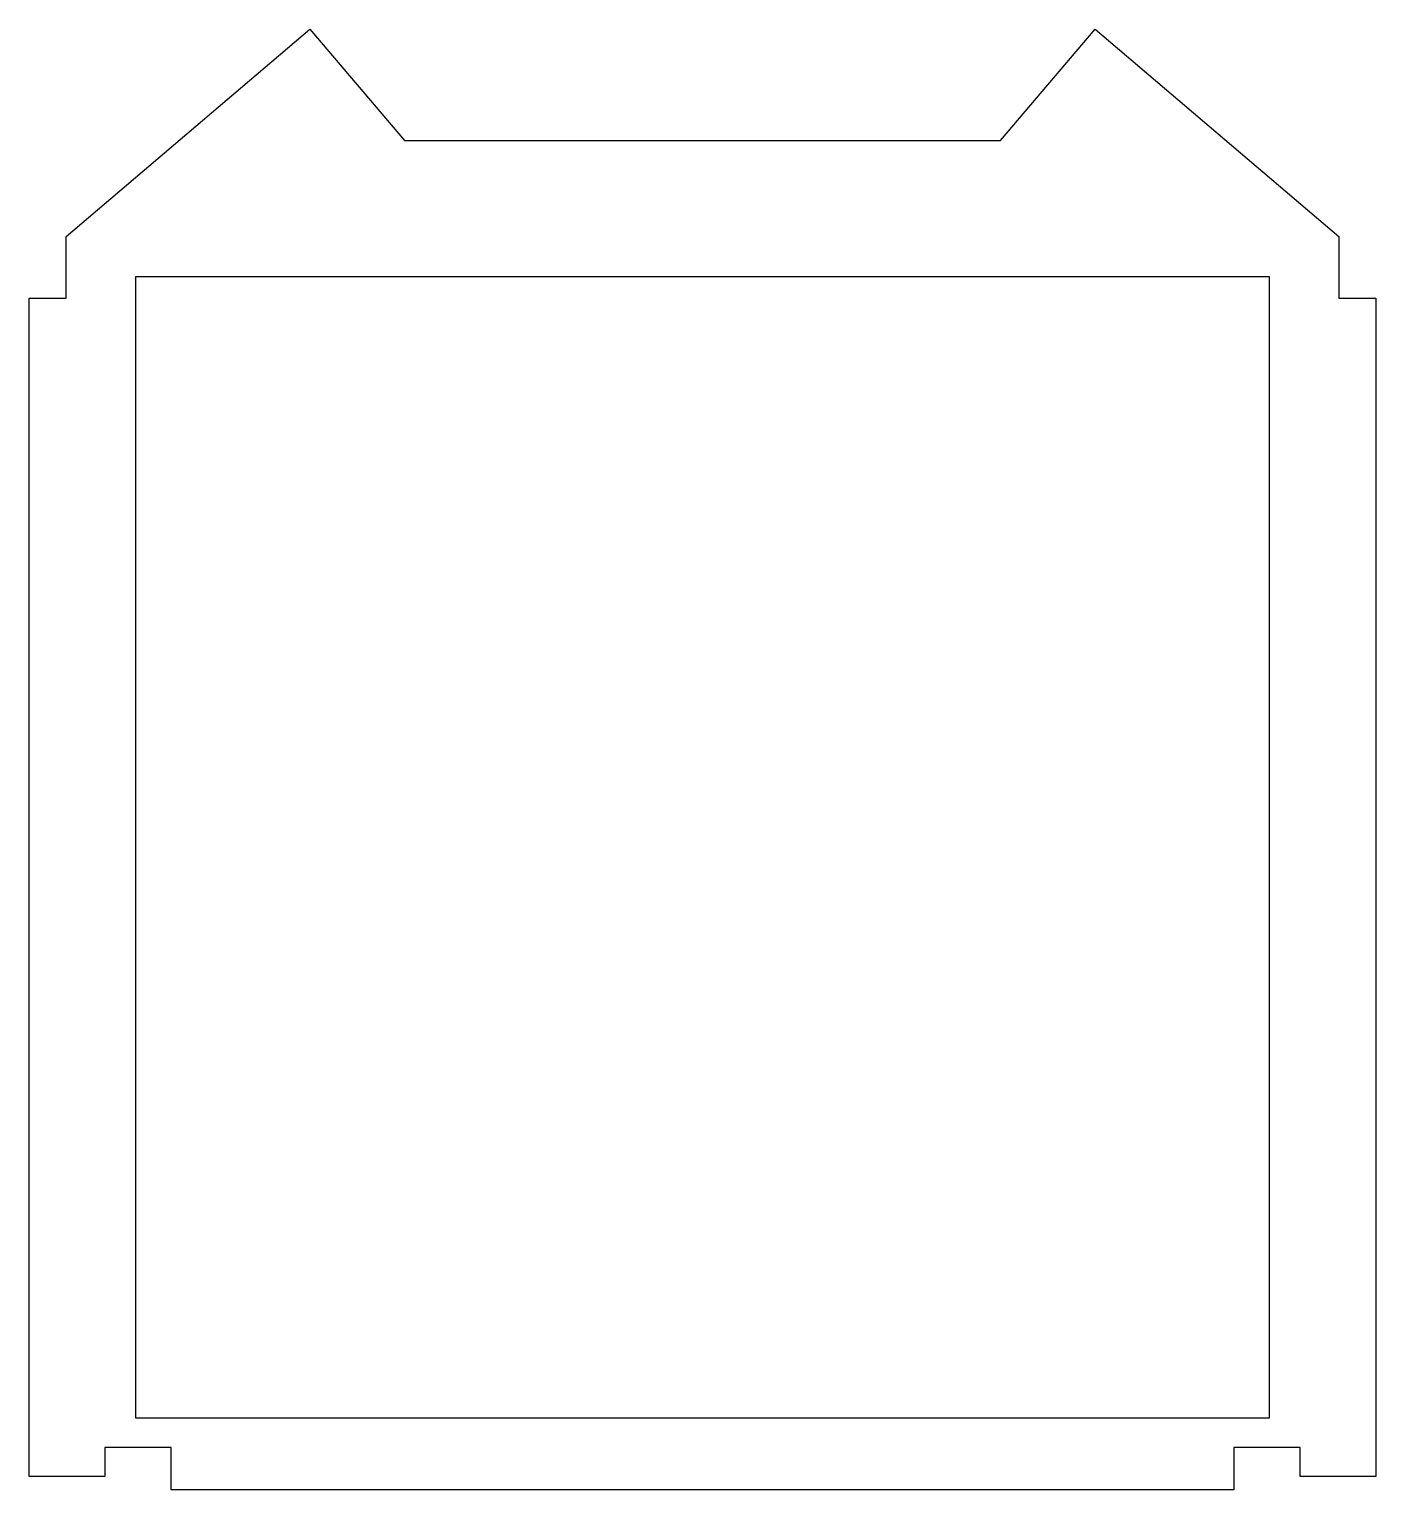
# Model space of a CAD drawing. Header units: inches. Extents: x -3.14 to 3.14, y -7.56 to -0.75.
import ezdxf

# ---------------------------------------------------------------- set-up
doc = ezdxf.new("R2010")
doc.units = ezdxf.units.IN
doc.header["$MEASUREMENT"] = 0

msp = doc.modelspace()

# ---------------------------------------------------------------- linework, layer by layer
at = {"color": 7, "linetype": 'Continuous', "lineweight": 25}
for p, q in [((-2.97, -1.7132), (-1.8329, -0.7453)), ((-1.8329, -0.7453), (-1.3905, -1.265)), ((1.3905, -1.265), (1.8329, -0.7453)), ((1.8329, -0.7453), (2.97, -1.7132)), ((-1.3905, -1.265), (1.3905, -1.265)), ((-2.97, -2), (-2.97, -1.7132)), ((2.97, -1.7132), (2.97, -2)), ((-2.645, -1.9), (2.645, -1.9)), ((-2.645, -7.2275), (-2.645, -1.9)), ((2.645, -1.9), (2.645, -7.2275)), ((-3.1425, -7.5), (-3.1425, -2)), ((-3.1425, -2), (-2.97, -2)), ((2.97, -2), (3.1425, -2)), ((3.1425, -2), (3.1425, -7.5)), ((2.645, -7.2275), (-2.645, -7.2275)), ((-2.48, -7.365), (-2.79, -7.365)), ((-2.79, -7.365), (-2.79, -7.5)), ((-2.48, -7.5625), (-2.48, -7.365)), ((2.79, -7.365), (2.48, -7.365)), ((2.48, -7.365), (2.48, -7.5625)), ((2.79, -7.5), (2.79, -7.365)), ((-2.79, -7.5), (-3.1425, -7.5)), ((2.48, -7.5625), (-2.48, -7.5625)), ((3.1425, -7.5), (2.79, -7.5))]:
    msp.add_line(p, q, dxfattribs=at)

doc.saveas('drawing.dxf')
